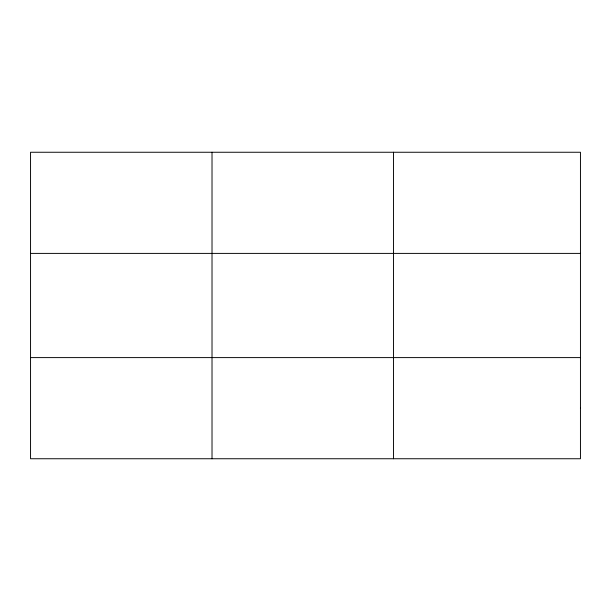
<?xml version="1.0" encoding="UTF-8"?>
<svg xmlns="http://www.w3.org/2000/svg" width="611" height="611" viewBox="0 0 611 611"><rect width="100%" height="100%" fill="white"/><g stroke="black" fill="none" stroke-linecap="round" stroke-linejoin="round"><path stroke-width="0.92" d="M212.017 152.254L212.017 458.746M393.484 152.254L393.484 458.746M30.55 253.397L580.45 253.397M30.55 357.603L580.45 357.603M580.45 408.179L580.45 458.746L30.55 458.746L30.55 152.254L580.45 152.254L580.45 408.179"/></g></svg>
